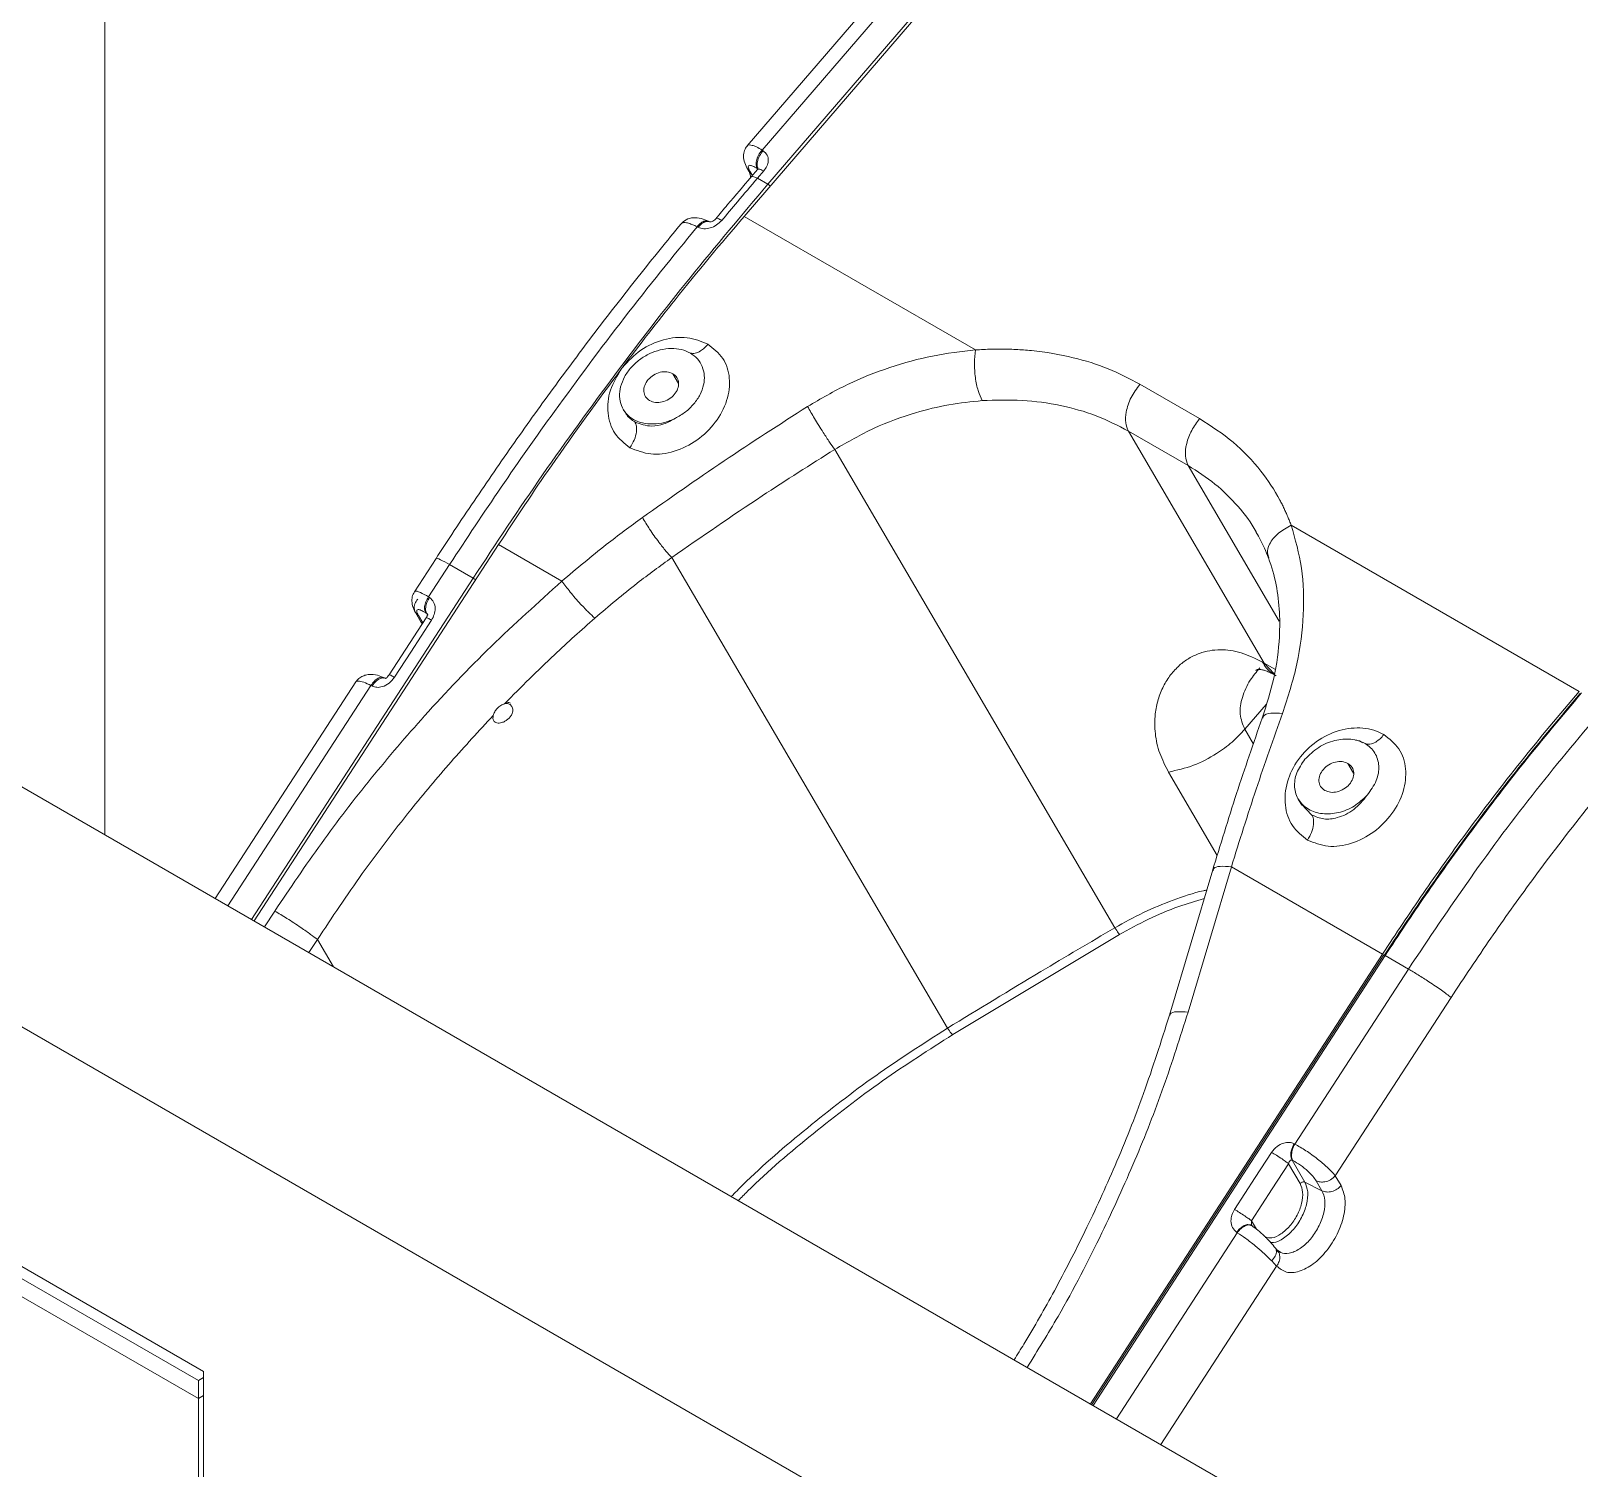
# Model space of a CAD drawing. Header units: millimetres. Extents: x 169 to 14583, y -399 to 10804.
# Drawn here: x 10977.8 to 11188.6, y 8315.7 to 8511.3 of the extents above; entities that cross this region are included whole.
import ezdxf

# ---------------------------------------------------------------- set-up
doc = ezdxf.new("R2010")
doc.units = ezdxf.units.MM
doc.header["$LTSCALE"] = 35

msp = doc.modelspace()

# ---------------------------------------------------------------- linework, layer by layer
at = {"color": 7, "linetype": 'Continuous', "lineweight": 18}
for p, q in [((10987.867, 8401.851), (10987.867, 9145.594)), ((12380.16, 7565.441), (10258.84, 8790.053)), ((12380.16, 7598.098), (10315.408, 8790.053)), ((11001.302, 8328.778), (10287.124, 8741.064)), ((11220.383, 8654.956), (11074.892, 8486.057)), ((11220.024, 8655.158), (11078.129, 8490.432)), ((11140.448, 8571.27), (11075.32, 8495.664)), ((11142.624, 8570.869), (11077.348, 8495.091)), ((11077.348, 8495.091), (11077.487, 8495)), ((11075.28, 8492.649), (11075.556, 8492.176)), ((11075.675, 8492.232), (11075.952, 8491.759)), ((11076.726, 8492.433), (11075.863, 8491.431)), ((11076, 8491.589), (11075.952, 8491.759)), ((11075.952, 8491.759), (11076.075, 8491.677)), ((11077.567, 8492.238), (11076.704, 8491.236)), ((11078.129, 8490.432), (11076.704, 8491.236)), ((11070.217, 8485.31), (11070.064, 8485.385)), ((11074.892, 8486.057), (11106.393, 8467.872)), ((11058.238, 8465.372), (11058.32, 8465.481)), ((11065.185, 8464.641), (11065.962, 8463.314)), ((11128.782, 8463.217), (11136.92, 8458.519)), ((11058.428, 8459.779), (11058.635, 8459.426)), ((11127.221, 8456.831), (11145.72, 8425.242)), ((11127.221, 8456.831), (11135.359, 8452.133)), ((11087.233, 8454.33), (11125.37, 8389.207)), ((11135.359, 8452.133), (11147.765, 8430.948)), ((11188.578, 8421.381), (11149.381, 8444.009)), ((11008.17, 8390.131), (11041.444, 8441.366)), ((11041.444, 8441.366), (11050.085, 8436.378)), ((11032.945, 8439.487), (11029.997, 8434.949)), ((11034.783, 8438.646), (11031.929, 8434.252)), ((11037.993, 8436.806), (11034.783, 8438.646)), ((11065.04, 8439.611), (11102.565, 8375.531)), ((11037.993, 8436.806), (11007.814, 8390.336)), ((11031.929, 8434.252), (11032.069, 8434.161)), ((11030.143, 8432.144), (11030.942, 8430.778)), ((11030.538, 8431.727), (11031.134, 8430.709)), ((11031.677, 8431.987), (11031.809, 8431.761)), ((11031.597, 8431.422), (11026.552, 8423.652)), ((11145.72, 8425.242), (11147.168, 8424.405)), ((11145.72, 8425.242), (11147.085, 8423.797)), ((11026.011, 8423.172), (11025.859, 8423.245)), ((11022.022, 8422.668), (11002.876, 8393.187)), ((11024.088, 8422.179), (11004.61, 8392.186)), ((11024.24, 8422.106), (11024.088, 8422.179)), ((11042.296, 8419.727), (11042.38, 8419.753)), ((11145.972, 8419.604), (11143.063, 8416.226)), ((11144.238, 8414.218), (11143.063, 8416.226)), ((11159.162, 8414.407), (11159.444, 8414.285)), ((11139.323, 8399.063), (11132.685, 8410.398)), ((11157.108, 8411.574), (11157.885, 8410.247)), ((11150.353, 8406.711), (11150.822, 8405.91)), ((11152.21, 8404.551), (11150.793, 8406.014)), ((11138.704, 8397.081), (11132.805, 8377.287)), ((11141.239, 8397.509), (11135.34, 8377.715)), ((11161.82, 8385.628), (11141.239, 8397.509)), ((11009.585, 8389.314), (11010.991, 8391.48)), ((11015.631, 8385.824), (11016.791, 8387.61)), ((11016.791, 8387.61), (11018.963, 8383.9)), ((11103.309, 8374.667), (11126.027, 8388.29)), ((11161.82, 8385.628), (11122.049, 8324.39)), ((11161.983, 8385.515), (11122.221, 8324.29)), ((11162.173, 8385.424), (11122.403, 8324.186)), ((11165.355, 8383.587), (11162.173, 8385.424)), ((11165.355, 8383.587), (11149.88, 8359.758)), ((11171.154, 8379.717), (11155.39, 8355.444)), ((11149.783, 8359.806), (11149.88, 8359.758)), ((11149.036, 8357.082), (11150.611, 8354.392)), ((11149.503, 8357.568), (11151.261, 8354.565)), ((11153.579, 8353.407), (11151.261, 8354.565)), ((11152.79, 8354.754), (11153.579, 8353.407)), ((11155.39, 8355.444), (11156.179, 8354.096)), ((11143.991, 8349.313), (11144.662, 8348.165)), ((11142.043, 8347.691), (11125.585, 8322.349)), ((11142.043, 8347.691), (11141.954, 8347.751)), ((11144, 8348.65), (11143.882, 8348.679)), ((11144.034, 8348.664), (11144.035, 8348.664)), ((11147.575, 8345.184), (11147.238, 8345.605)), ((11147.406, 8343.148), (11131.631, 8318.858)), ((11147.406, 8343.148), (11146.73, 8343.85)), ((11000.595, 8327.553), (10975.846, 8341.84)), ((10975.846, 8339.39), (11000.595, 8325.103)), ((11001.302, 8328.778), (11001.302, 8261.821)), ((11001.302, 8327.961), (11000.595, 8327.553)), ((11000.595, 8325.103), (11000.595, 8327.553)), ((11001.302, 8325.511), (11000.595, 8325.103)), ((11000.595, 8262.229), (11000.595, 8325.103))]:
    msp.add_line(p, q, dxfattribs=at)
at = {"color": 7, "linetype": 'Continuous', "lineweight": 18, "flags": 128}
for points in [[(11076.688, 8492.56), (11076.766, 8492.509), (11076.827, 8492.47)], [(11068.637, 8484.566), (11068.551, 8484.607), (11068.484, 8484.64)], [(11031.537, 8432.079), (11031.615, 8432.028), (11031.677, 8431.987)], [(11032.333, 8431.085), (11029.507, 8426.734), (11027.287, 8423.316)], [(11141.671, 8350.861), (11144.496, 8355.212), (11146.717, 8358.63)], [(11143.991, 8349.313), (11146.816, 8353.663), (11149.036, 8357.082)], [(11149.599, 8357.521), (11149.545, 8357.547), (11149.503, 8357.568)]]:
    msp.add_lwpolyline(points, dxfattribs=at)
at = {"color": 7, "linetype": 'Continuous', "lineweight": 18}
for points, knots in [([(11075.396, 8495.748), (11075.257, 8495.571), (11074.952, 8495.182), (11074.777, 8494.433), (11074.84, 8493.55), (11075.131, 8492.953), (11075.28, 8492.648)], [0, 0, 0, 0, 0.2024342, 0.4450523, 0.7163133, 1, 1, 1, 1]), ([(11075.34, 8495.648), (11075.341, 8495.663), (11075.352, 8495.774), (11075.595, 8495.791), (11075.991, 8495.754), (11076.584, 8495.531), (11077.089, 8495.24), (11077.348, 8495.091)], [0, 0, 0, 0, 0.03449478, 0.25493948, 0.48934363, 0.73769971, 1, 1, 1, 1]), ([(11077.348, 8495.091), (11077.165, 8494.862), (11076.799, 8494.403), (11076.542, 8493.639), (11076.502, 8492.994), (11076.626, 8492.705), (11076.688, 8492.56)], [0, 0, 0, 0, 0.2796194, 0.559239, 0.7796198, 1, 1, 1, 1]), ([(11077.487, 8495), (11077.31, 8494.78), (11076.942, 8494.32), (11076.677, 8493.543), (11076.643, 8492.893), (11076.768, 8492.607), (11076.827, 8492.47)], [0, 0, 0, 0, 0.2702785, 0.5624247, 0.789719, 1, 1, 1, 1]), ([(11077.487, 8495), (11077.693, 8494.816), (11078.106, 8494.447), (11078.224, 8493.653), (11078.037, 8492.882), (11077.724, 8492.453), (11077.567, 8492.238)], [0, 0, 0, 0, 0.2795266, 0.5598291, 0.7794338, 1, 1, 1, 1]), ([(11075.293, 8492.655), (11075.302, 8492.629), (11075.366, 8492.449), (11075.532, 8492.332), (11075.675, 8492.232)], [0, 0, 0, 0, 0.139508, 1, 1, 1, 1]), ([(11075.675, 8492.232), (11075.574, 8492.443), (11075.372, 8492.866), (11075.585, 8493.05), (11076.043, 8492.945), (11076.473, 8492.688), (11076.688, 8492.56)], [0, 0, 0, 0, 0.2795609, 0.5591668, 0.7795606, 1, 1, 1, 1]), ([(11075.863, 8491.431), (11074.787, 8490.175), (11073.167, 8488.284), (11071.564, 8486.367), (11071.025, 8485.724)], [0, 0, 0, 0, 0.6643983, 1, 1, 1, 1]), ([(11076.704, 8491.236), (11075.794, 8490.175), (11074.17, 8488.281), (11072.562, 8486.36), (11071.854, 8485.515)], [0, 0, 0, 0, 0.5599992, 1, 1, 1, 1]), ([(11075.56, 8492.196), (11075.568, 8492.174), (11075.631, 8491.987), (11075.802, 8491.866), (11075.952, 8491.759)], [0, 0, 0, 0, 0.1195245, 1, 1, 1, 1]), ([(11075.561, 8492.169), (11075.592, 8492.112), (11075.68, 8491.954), (11075.744, 8491.639), (11075.785, 8491.437)], [0, 0, 0, 0, 0.3590242, 1, 1, 1, 1]), ([(11076.704, 8491.236), (11076.537, 8491.318), (11076.202, 8491.484), (11075.927, 8491.521), (11075.896, 8491.432), (11075.889, 8491.409)], [0, 0, 0, 0, 0.4269804, 0.8539608, 1, 1, 1, 1]), ([(11076.806, 8492.479), (11076.801, 8492.483), (11076.781, 8492.498), (11076.749, 8492.46), (11076.726, 8492.432)], [0, 0, 0, 0, 0.2799551, 1, 1, 1, 1]), ([(11077.567, 8492.238), (11077.382, 8492.328), (11077.013, 8492.507), (11076.755, 8492.522), (11076.737, 8492.433), (11076.736, 8492.425)], [0, 0, 0, 0, 0.4778808, 0.9557615, 1, 1, 1, 1]), ([(11078.45, 8490.187), (11078.443, 8490.194), (11078.393, 8490.246), (11078.274, 8490.341), (11078.177, 8490.402), (11078.129, 8490.432)], [0, 0, 0, 0, 0.0708519, 0.535426, 1, 1, 1, 1]), ([(11066.321, 8485.048), (11065.368, 8483.888), (11062.408, 8480.283), (11057.524, 8474.113), (11051.716, 8466.491), (11046.035, 8458.723), (11040.485, 8450.818), (11036.142, 8444.385), (11033.66, 8440.582), (11032.945, 8439.487)], [0, 0, 0, 0, 0.0807665, 0.2508817, 0.4209895, 0.5910863, 0.761174, 0.931254, 1, 1, 1, 1]), ([(11068.484, 8484.64), (11065.169, 8480.548), (11058.541, 8472.364), (11049.692, 8460.458), (11041.757, 8449.221), (11037.108, 8442.171), (11034.783, 8438.646)], [0, 0, 0, 0, 0.2799943, 0.5599886, 0.7799943, 1, 1, 1, 1]), ([(11074.892, 8486.057), (11071.729, 8482.315), (11066.08, 8475.632), (11060.691, 8468.583), (11058.32, 8465.481)], [0, 0, 0, 0, 0.5599856, 1, 1, 1, 1]), ([(11070.064, 8485.385), (11069.728, 8485.527), (11069.04, 8485.818), (11067.976, 8485.92), (11066.945, 8485.68), (11066.465, 8485.18), (11066.229, 8484.933)], [0, 0, 0, 0, 0.2404284, 0.491571, 0.7492241, 1, 1, 1, 1]), ([(11068.484, 8484.64), (11068.377, 8484.693), (11068.082, 8484.84), (11067.565, 8485.055), (11066.945, 8485.227), (11066.494, 8485.229), (11066.378, 8485.079), (11066.341, 8485.032)], [0, 0, 0, 0, 0.09939694, 0.27406169, 0.52378949, 0.84828701, 1, 1, 1, 1]), ([(11070.057, 8485.367), (11069.978, 8485.402), (11069.786, 8485.486), (11069.383, 8485.405), (11068.91, 8485.137), (11068.622, 8484.801), (11068.484, 8484.64)], [0, 0, 0, 0, 0.1784053, 0.4338337, 0.7284202, 1, 1, 1, 1]), ([(11071.854, 8485.515), (11071.631, 8485.29), (11071.184, 8484.84), (11070.298, 8484.445), (11069.39, 8484.311), (11068.887, 8484.481), (11068.637, 8484.566)], [0, 0, 0, 0, 0.2513395, 0.5023873, 0.7519774, 1, 1, 1, 1]), ([(11068.637, 8484.566), (11068.752, 8484.703), (11068.992, 8484.988), (11069.407, 8485.269), (11069.839, 8485.417), (11070.079, 8485.341), (11070.2, 8485.303)], [0, 0, 0, 0, 0.23089313, 0.48023505, 0.73788831, 1, 1, 1, 1]), ([(11071.025, 8485.723), (11070.942, 8485.636), (11070.781, 8485.469), (11070.533, 8485.333), (11070.334, 8485.278), (11070.255, 8485.3), (11070.217, 8485.31)], [0, 0, 0, 0, 0.2811811, 0.5409307, 0.7800778, 1, 1, 1, 1]), ([(11071.854, 8485.515), (11071.675, 8485.604), (11071.303, 8485.788), (11071.045, 8485.812), (11071.035, 8485.724), (11071.034, 8485.717)], [0, 0, 0, 0, 0.46489457, 0.96272705, 1, 1, 1, 1]), ([(11058.32, 8465.481), (11059.111, 8466.322), (11060.7, 8468.011), (11063.914, 8469.424), (11067.233, 8469.781), (11069.047, 8469.032), (11069.956, 8468.655)], [0, 0, 0, 0, 0.2479051, 0.497574, 0.7480467, 1, 1, 1, 1]), ([(11058.073, 8462.868), (11058.227, 8463.324), (11058.535, 8464.236), (11059.46, 8465.499), (11060.627, 8466.587), (11062, 8467.407), (11063.479, 8467.925), (11064.967, 8468.121), (11066.404, 8467.989), (11067.194, 8467.617), (11067.588, 8467.431)], [0, 0, 0, 0, 0.1281876, 0.256222, 0.3824911, 0.5079715, 0.6292184, 0.7531583, 0.8766335, 1, 1, 1, 1]), ([(11069.956, 8468.655), (11070.711, 8468.069), (11072.217, 8466.898), (11073.083, 8464.074), (11072.722, 8460.962), (11071.123, 8457.927), (11068.553, 8455.437), (11065.408, 8453.892), (11062.086, 8453.45), (11060.263, 8454.194), (11059.351, 8454.566)], [0, 0, 0, 0, 0.12588276, 0.25125673, 0.3757292, 0.49971564, 0.62418269, 0.74920894, 0.8745627, 1, 1, 1, 1]), ([(11067.588, 8467.431), (11067.928, 8467.191), (11068.617, 8466.705), (11069.235, 8465.635), (11069.542, 8464.43), (11069.436, 8463.113), (11068.955, 8461.78), (11068.094, 8460.514), (11066.952, 8459.377), (11066.006, 8458.833), (11065.533, 8458.561)], [0, 0, 0, 0, 0.1217054, 0.24636221, 0.37042173, 0.49170885, 0.61732508, 0.74360481, 0.87175956, 1, 1, 1, 1]), ([(11067.588, 8467.431), (11067.797, 8467.405), (11068.214, 8467.353), (11068.895, 8467.66), (11069.489, 8468.111), (11069.804, 8468.479), (11069.956, 8468.655)], [0, 0, 0, 0, 0.2889604, 0.5789526, 0.7972434, 1, 1, 1, 1]), ([(11083.535, 8460.168), (11085.332, 8461.218), (11088.928, 8463.319), (11094.682, 8465.57), (11100.543, 8467.202), (11104.447, 8467.649), (11106.393, 8467.872)], [0, 0, 0, 0, 0.2510572, 0.502282, 0.7518656, 1, 1, 1, 1]), ([(11106.393, 8467.872), (11106.763, 8467.895), (11107.503, 8467.942), (11108.607, 8467.98), (11109.704, 8467.994), (11110.796, 8467.98), (11111.88, 8467.941), (11112.958, 8467.876), (11115.627, 8467.648), (11119.567, 8466.97), (11124.534, 8465.431), (11127.365, 8463.955), (11128.782, 8463.217)], [0, 0, 0, 0, 0.0448713, 0.0896789, 0.1344629, 0.1792545, 0.2240848, 0.268969, 0.3138063, 0.5601545, 0.7800145, 1, 1, 1, 1]), ([(11058.238, 8465.372), (11055.005, 8460.988), (11049.23, 8453.158), (11043.823, 8444.969), (11041.444, 8441.366)], [0, 0, 0, 0, 0.55998281, 1, 1, 1, 1]), ([(11059.351, 8454.566), (11058.595, 8455.157), (11057.082, 8456.338), (11056.185, 8459.218), (11056.445, 8462.43), (11057.642, 8464.393), (11058.238, 8465.372)], [0, 0, 0, 0, 0.25069406, 0.50137849, 0.75126611, 1, 1, 1, 1]), ([(11062.029, 8460.978), (11061.822, 8461.139), (11061.407, 8461.461), (11061.182, 8462.224), (11061.311, 8463.056), (11061.793, 8463.856), (11062.552, 8464.496), (11063.466, 8464.875), (11064.419, 8464.959), (11064.929, 8464.747), (11065.185, 8464.641)], [0, 0, 0, 0, 0.1249813, 0.2499921, 0.3749863, 0.4999883, 0.6249824, 0.7499844, 0.8748829, 1, 1, 1, 1]), ([(11065.185, 8464.641), (11065.392, 8464.479), (11065.807, 8464.157), (11066.031, 8463.394), (11065.902, 8462.562), (11065.421, 8461.762), (11064.662, 8461.122), (11063.748, 8460.743), (11062.795, 8460.659), (11062.284, 8460.871), (11062.029, 8460.978)], [0, 0, 0, 0, 0.1249813, 0.2499921, 0.3749863, 0.4999883, 0.6249824, 0.7499844, 0.8748829, 1, 1, 1, 1]), ([(11128.782, 8463.217), (11128.349, 8462.628), (11127.483, 8461.45), (11126.873, 8459.517), (11126.779, 8457.901), (11127.074, 8457.187), (11127.221, 8456.831)], [0, 0, 0, 0, 0.279619, 0.559238, 0.779619, 1, 1, 1, 1]), ([(11058.073, 8462.868), (11057.995, 8462.422), (11057.837, 8461.521), (11058.141, 8460.265), (11058.773, 8459.175), (11059.775, 8458.361), (11061.047, 8457.861), (11062.513, 8457.739), (11064.06, 8457.926), (11065.044, 8458.351), (11065.533, 8458.561)], [0, 0, 0, 0, 0.1237634, 0.2498185, 0.375987, 0.4999696, 0.6239126, 0.749978, 0.8760077, 1, 1, 1, 1]), ([(11060.025, 8458.064), (11059.607, 8458.339), (11059.027, 8458.721), (11058.729, 8459.357), (11058.645, 8459.535)], [0, 0, 0, 0, 0.7200427, 1, 1, 1, 1]), ([(11061.05, 8445.054), (11064.734, 8447.648), (11072.1, 8452.836), (11079.723, 8457.724), (11083.535, 8460.168)], [0, 0, 0, 0, 0.500006, 1, 1, 1, 1]), ([(11083.535, 8460.168), (11083.836, 8459.64), (11084.46, 8458.546), (11085.577, 8456.757), (11086.55, 8455.279), (11087.012, 8454.638), (11087.233, 8454.33)], [0, 0, 0, 0, 0.2719718, 0.5639734, 0.7904308, 1, 1, 1, 1]), ([(11087.233, 8454.33), (11088.997, 8455.346), (11092.526, 8457.38), (11097.812, 8459.286), (11102.773, 8460.504), (11105.804, 8460.813), (11107.32, 8460.968)], [0, 0, 0, 0, 0.2796188, 0.5594701, 0.7796392, 1, 1, 1, 1]), ([(11059.351, 8454.566), (11059.564, 8454.908), (11059.998, 8455.606), (11060.264, 8456.668), (11060.264, 8457.517), (11060.102, 8457.887), (11060.025, 8458.064)], [0, 0, 0, 0, 0.2803188, 0.5722743, 0.7948207, 1, 1, 1, 1]), ([(11065.533, 8458.561), (11065.013, 8458.278), (11063.976, 8457.712), (11061.986, 8457.341), (11060.767, 8457.791), (11060.025, 8458.064)], [0, 0, 0, 0, 0.281941, 0.5628605, 1, 1, 1, 1]), ([(11136.92, 8458.519), (11138.492, 8457.498), (11141.637, 8455.456), (11145.235, 8451.629), (11147.213, 8448.63), (11148.135, 8446.861), (11148.41, 8446.304), (11148.672, 8445.74), (11148.922, 8445.17), (11149.159, 8444.593), (11149.307, 8444.204), (11149.381, 8444.009)], [0, 0, 0, 0, 0.2799111, 0.5598914, 0.806286, 0.8385636, 0.8708302, 0.9030962, 0.9353716, 0.9676668, 1, 1, 1, 1]), ([(11065.04, 8439.611), (11069.115, 8442.437), (11076.393, 8447.485), (11083.921, 8452.238), (11087.233, 8454.33)], [0, 0, 0, 0, 0.55998674, 1, 1, 1, 1]), ([(11135.359, 8452.133), (11136.617, 8451.331), (11139.132, 8449.728), (11142.151, 8446.622), (11143.997, 8444.369), (11144.617, 8443.059), (11144.627, 8443.038)], [0, 0, 0, 0, 0.3315643, 0.6631286, 0.9946928, 1, 1, 1, 1]), ([(11050.085, 8436.378), (11052.078, 8438.072), (11055.634, 8441.093), (11059.397, 8443.845), (11061.05, 8445.054)], [0, 0, 0, 0, 0.5606798, 1, 1, 1, 1]), ([(11061.05, 8445.054), (11061.362, 8444.536), (11062.006, 8443.463), (11063.194, 8441.797), (11064.256, 8440.451), (11064.785, 8439.884), (11065.04, 8439.611)], [0, 0, 0, 0, 0.27283511, 0.56428164, 0.79021625, 1, 1, 1, 1]), ([(11144.628, 8443.024), (11145.019, 8442.323), (11145.644, 8441.202), (11146.113, 8439.997), (11146.288, 8439.545)], [0, 0, 0, 0, 0.6249954, 1, 1, 1, 1]), ([(11149.381, 8444.009), (11148.765, 8443.67), (11147.483, 8442.965), (11146.403, 8441.543), (11146.055, 8440.341), (11146.267, 8439.772), (11146.348, 8439.553)], [0, 0, 0, 0, 0.2898233, 0.6031389, 0.8468988, 1, 1, 1, 1]), ([(11149.381, 8444.009), (11149.932, 8442.093), (11151.04, 8438.239), (11151.188, 8431.848), (11150.394, 8425.184), (11148.935, 8420.644), (11148.206, 8418.378)], [0, 0, 0, 0, 0.247356, 0.4975611, 0.7491828, 1, 1, 1, 1]), ([(11146.149, 8440.014), (11146.549, 8438.815), (11147.334, 8436.459), (11147.83, 8432.685), (11147.854, 8428.302), (11147.203, 8423.317), (11146.014, 8419.563), (11145.438, 8417.744)], [0, 0, 0, 0, 0.1828117, 0.3591345, 0.5290299, 0.7717211, 1, 1, 1, 1]), ([(11034.783, 8438.646), (11034.336, 8438.892), (11033.442, 8439.384), (11032.919, 8439.585), (11032.974, 8439.478), (11032.981, 8439.464)], [0, 0, 0, 0, 0.4665344, 0.9330689, 1, 1, 1, 1]), ([(11054.572, 8431.365), (11056.472, 8432.974), (11059.864, 8435.849), (11063.458, 8438.461), (11065.04, 8439.611)], [0, 0, 0, 0, 0.5599891, 1, 1, 1, 1]), ([(11010.991, 8391.48), (11013.07, 8394.576), (11017.221, 8400.76), (11024.061, 8409.619), (11031.746, 8418.611), (11040.354, 8427.652), (11046.841, 8433.469), (11050.085, 8436.378)], [0, 0, 0, 0, 0.1872479, 0.3740459, 0.5605613, 0.7802279, 1, 1, 1, 1]), ([(11038.341, 8436.587), (11038.319, 8436.602), (11038.251, 8436.648), (11038.123, 8436.729), (11038.037, 8436.78), (11037.993, 8436.806)], [0, 0, 0, 0, 0.19443221, 0.59721688, 1, 1, 1, 1]), ([(11050.085, 8436.378), (11050.446, 8435.897), (11051.196, 8434.901), (11052.534, 8433.368), (11053.718, 8432.131), (11054.294, 8431.614), (11054.572, 8431.365)], [0, 0, 0, 0, 0.2714073, 0.5624083, 0.7889242, 1, 1, 1, 1]), ([(11030.01, 8434.919), (11029.946, 8434.826), (11029.737, 8434.515), (11029.633, 8433.874), (11029.709, 8433.017), (11029.998, 8432.436), (11030.146, 8432.138)], [0, 0, 0, 0, 0.11659282, 0.38491503, 0.68485097, 1, 1, 1, 1]), ([(11030.458, 8433.964), (11030.309, 8433.749), (11029.997, 8433.303), (11029.941, 8432.615), (11030.138, 8432.063), (11030.408, 8431.836), (11030.538, 8431.727)], [0, 0, 0, 0, 0.2709148, 0.5622607, 0.7890835, 1, 1, 1, 1]), ([(11030.061, 8434.907), (11030.073, 8434.955), (11030.112, 8435.119), (11030.728, 8434.942), (11031.532, 8434.48), (11031.929, 8434.252)], [0, 0, 0, 0, 0.1710984, 0.590644, 1, 1, 1, 1]), ([(11031.929, 8434.252), (11031.798, 8434.037), (11031.535, 8433.607), (11031.378, 8432.969), (11031.376, 8432.441), (11031.483, 8432.2), (11031.537, 8432.079)], [0, 0, 0, 0, 0.2797215, 0.5594431, 0.7797215, 1, 1, 1, 1]), ([(11032.069, 8434.161), (11031.938, 8433.945), (11031.67, 8433.506), (11031.514, 8432.857), (11031.521, 8432.334), (11031.626, 8432.1), (11031.677, 8431.987)], [0, 0, 0, 0, 0.2801303, 0.5706515, 0.7930128, 1, 1, 1, 1]), ([(11032.069, 8434.161), (11032.278, 8433.972), (11032.699, 8433.59), (11032.869, 8432.715), (11032.745, 8431.841), (11032.471, 8431.339), (11032.333, 8431.085)], [0, 0, 0, 0, 0.272346, 0.5508375, 0.7736476, 1, 1, 1, 1]), ([(11030.538, 8431.727), (11030.434, 8431.942), (11030.226, 8432.372), (11030.427, 8432.572), (11030.885, 8432.471), (11031.32, 8432.21), (11031.537, 8432.079)], [0, 0, 0, 0, 0.2809771, 0.5607439, 0.7804724, 1, 1, 1, 1]), ([(11031.815, 8431.768), (11031.798, 8431.755), (11031.769, 8431.734), (11031.7, 8431.588), (11031.632, 8431.478), (11031.597, 8431.421)], [0, 0, 0, 0, 0.4313841, 0.705803, 1, 1, 1, 1]), ([(11031.677, 8431.987), (11031.697, 8431.971), (11031.739, 8431.94), (11031.793, 8431.864), (11031.813, 8431.798), (11031.823, 8431.765)], [0, 0, 0, 0, 0.3216719, 0.65316, 1, 1, 1, 1]), ([(11030.946, 8430.798), (11030.953, 8430.775), (11030.974, 8430.703), (11031.036, 8430.655), (11031.079, 8430.623)], [0, 0, 0, 0, 0.3156393, 1, 1, 1, 1]), ([(11030.947, 8430.771), (11030.98, 8430.725), (11031.015, 8430.678), (11031.041, 8430.571), (11031.042, 8430.566)], [0, 0, 0, 0, 0.9554711, 1, 1, 1, 1]), ([(11032.333, 8431.085), (11032.154, 8431.184), (11031.796, 8431.38), (11031.587, 8431.461), (11031.609, 8431.418), (11031.612, 8431.412)], [0, 0, 0, 0, 0.46635941, 0.93271881, 1, 1, 1, 1]), ([(11042.296, 8419.727), (11044.528, 8421.973), (11048.512, 8425.984), (11052.72, 8429.72), (11054.572, 8431.365)], [0, 0, 0, 0, 0.5599993, 1, 1, 1, 1]), ([(11132.685, 8410.398), (11132.247, 8411.252), (11131.362, 8412.973), (11130.791, 8415.66), (11130.781, 8418.125), (11131.223, 8420.295), (11131.938, 8422.086), (11132.92, 8423.661), (11134.096, 8424.934), (11135.421, 8425.914), (11136.806, 8426.576), (11138.252, 8426.964), (11140.104, 8427.117), (11142.495, 8426.825), (11144.487, 8425.861), (11145.466, 8425.387)], [0, 0, 0, 0, 0.0972508, 0.1961409, 0.2985371, 0.3759257, 0.4533371, 0.5259079, 0.5969505, 0.6596898, 0.7202792, 0.7733264, 0.8245787, 0.913784, 1, 1, 1, 1]), ([(11145.466, 8425.387), (11145.513, 8425.36), (11145.598, 8425.312), (11145.683, 8425.263), (11145.72, 8425.242)], [0, 0, 0, 0, 0.5599999, 1, 1, 1, 1]), ([(11147.077, 8423.746), (11146.923, 8423.821), (11146.247, 8424.153), (11145.806, 8424.85), (11145.466, 8425.387)], [0, 0, 0, 0, 0.2289574, 1, 1, 1, 1]), ([(11025.893, 8423.23), (11025.585, 8423.36), (11024.919, 8423.642), (11024.001, 8423.735), (11023.232, 8423.596), (11022.669, 8423.332), (11022.258, 8423.017), (11022.104, 8422.756), (11022.058, 8422.679)], [0, 0, 0, 0, 0.2217878, 0.4793483, 0.6236695, 0.7762097, 0.933488, 1, 1, 1, 1]), ([(11025.845, 8423.203), (11025.81, 8423.233), (11025.619, 8423.393), (11025.121, 8423.238), (11024.529, 8422.827), (11024.235, 8422.395), (11024.088, 8422.179)], [0, 0, 0, 0, 0.08144433, 0.43777804, 0.71888904, 1, 1, 1, 1]), ([(11027.287, 8423.316), (11027.055, 8423.026), (11026.595, 8422.451), (11025.705, 8422.006), (11024.885, 8421.887), (11024.455, 8422.033), (11024.24, 8422.106)], [0, 0, 0, 0, 0.28624733, 0.56834149, 0.78496432, 1, 1, 1, 1]), ([(11024.24, 8422.106), (11024.433, 8422.377), (11024.818, 8422.92), (11025.477, 8423.231), (11025.892, 8423.276), (11026.013, 8423.17), (11026.015, 8423.168)], [0, 0, 0, 0, 0.357167, 0.7143336, 0.9961016, 1, 1, 1, 1]), ([(11026.551, 8423.65), (11026.484, 8423.554), (11026.357, 8423.374), (11026.2, 8423.229), (11026.097, 8423.154), (11026.045, 8423.163), (11026.022, 8423.168)], [0, 0, 0, 0, 0.310793, 0.5852467, 0.8159666, 1, 1, 1, 1]), ([(11027.287, 8423.316), (11027.108, 8423.415), (11026.741, 8423.616), (11026.532, 8423.696), (11026.559, 8423.65), (11026.561, 8423.646)], [0, 0, 0, 0, 0.4689613, 0.9598916, 1, 1, 1, 1]), ([(11143.063, 8416.226), (11142.788, 8416.899), (11142.228, 8418.269), (11142.643, 8420.622), (11143.608, 8422.796), (11144.647, 8424.034), (11145.103, 8424.577)], [0, 0, 0, 0, 0.2523354, 0.5135494, 0.7864083, 1, 1, 1, 1]), ([(11144.574, 8424.239), (11144.569, 8424.237), (11144.527, 8424.219), (11144.678, 8424.319), (11144.732, 8424.335), (11144.744, 8424.338), (11144.87, 8424.366), (11145.088, 8424.377), (11145.403, 8424.342), (11145.823, 8424.228), (11146.412, 8423.995), (11147.011, 8423.674), (11147.335, 8423.499)], [0, 0, 0, 0, 0.0119321, 0.1066789, 0.1883495, 0.2379985, 0.3129206, 0.4247263, 0.5330683, 0.6632115, 0.8173, 1, 1, 1, 1]), ([(11024.088, 8422.179), (11023.737, 8422.346), (11023.009, 8422.695), (11022.363, 8422.813), (11022.017, 8422.798), (11022.033, 8422.667), (11022.033, 8422.66)], [0, 0, 0, 0, 0.330637, 0.6858365, 0.9826128, 1, 1, 1, 1]), ([(11188.578, 8421.381), (11185.928, 8418.235), (11180.631, 8411.945), (11173.593, 8402.698), (11167.308, 8393.927), (11163.65, 8388.395), (11161.82, 8385.628)], [0, 0, 0, 0, 0.2801019, 0.559971, 0.7799022, 1, 1, 1, 1]), ([(11188.737, 8421.109), (11186.095, 8417.971), (11180.812, 8411.697), (11173.79, 8402.471), (11167.52, 8393.722), (11163.871, 8388.204), (11162.046, 8385.445)], [0, 0, 0, 0, 0.2799917, 0.5599843, 0.7799924, 1, 1, 1, 1]), ([(11188.931, 8421.177), (11186.283, 8418.032), (11180.986, 8411.742), (11173.946, 8402.494), (11167.661, 8393.722), (11164.002, 8388.19), (11162.173, 8385.424)], [0, 0, 0, 0, 0.2799921, 0.5599841, 0.7799921, 1, 1, 1, 1]), ([(11040.734, 8418.099), (11040.789, 8418.266), (11040.9, 8418.603), (11041.271, 8419.098), (11041.76, 8419.501), (11042.118, 8419.651), (11042.296, 8419.727)], [0, 0, 0, 0, 0.2453965, 0.4938817, 0.7475934, 1, 1, 1, 1]), ([(11043.076, 8419.784), (11043.011, 8419.815), (11042.816, 8419.906), (11042.554, 8419.814), (11042.38, 8419.753)], [0, 0, 0, 0, 0.334614, 1, 1, 1, 1]), ([(11042.38, 8419.753), (11042.572, 8419.736), (11042.952, 8419.702), (11043.299, 8419.352), (11043.45, 8418.852), (11043.334, 8418.435), (11043.275, 8418.225)], [0, 0, 0, 0, 0.2520533, 0.5000273, 0.7479519, 1, 1, 1, 1]), ([(11016.791, 8387.61), (11018.796, 8390.625), (11022.808, 8396.654), (11028.961, 8404.675), (11034.931, 8411.841), (11038.799, 8416.013), (11040.734, 8418.099)], [0, 0, 0, 0, 0.2799979, 0.5599909, 0.7799979, 1, 1, 1, 1]), ([(11040.798, 8417.398), (11040.754, 8417.498), (11040.666, 8417.698), (11040.711, 8417.965), (11040.734, 8418.099)], [0, 0, 0, 0, 0.4987962, 1, 1, 1, 1]), ([(11043.275, 8418.225), (11043.19, 8418.104), (11043.02, 8417.864), (11042.678, 8417.552), (11042.306, 8417.298), (11041.92, 8417.131), (11041.551, 8417.051), (11041.228, 8417.073), (11040.96, 8417.182), (11040.852, 8417.326), (11040.798, 8417.398)], [0, 0, 0, 0, 0.12738584, 0.25528211, 0.38301517, 0.51022239, 0.6351969, 0.75822168, 0.87888399, 1, 1, 1, 1]), ([(11145.439, 8417.746), (11144.255, 8414.34), (11141.887, 8407.528), (11139.74, 8400.479), (11138.666, 8396.955)], [0, 0, 0, 0, 0.50004041, 1, 1, 1, 1]), ([(11148.206, 8418.378), (11146.99, 8414.96), (11144.557, 8408.123), (11142.345, 8401.047), (11141.239, 8397.509)], [0, 0, 0, 0, 0.499994, 1, 1, 1, 1]), ([(11148.206, 8418.378), (11147.648, 8418.417), (11146.489, 8418.498), (11145.592, 8418.188), (11145.528, 8417.826), (11145.51, 8417.721)], [0, 0, 0, 0, 0.3977408, 0.8259881, 1, 1, 1, 1]), ([(11132.685, 8410.398), (11133.827, 8410.656), (11136.087, 8411.167), (11139.014, 8412.697), (11141.356, 8414.407), (11142.505, 8415.631), (11143.063, 8416.226)], [0, 0, 0, 0, 0.2930644, 0.5800926, 0.7960583, 1, 1, 1, 1]), ([(11151.606, 8401.151), (11150.849, 8401.741), (11149.335, 8402.923), (11148.554, 8405.374), (11148.523, 8407.461), (11148.926, 8409.6), (11150.199, 8412.205), (11152.738, 8414.718), (11155.382, 8415.993), (11157.551, 8416.423), (11159.155, 8416.428), (11160.684, 8416.155), (11161.561, 8415.722), (11162, 8415.506)], [0, 0, 0, 0, 0.12490268, 0.25003595, 0.3128849, 0.37567963, 0.50019691, 0.62412626, 0.74803787, 0.81067797, 0.87359791, 0.9368363, 1, 1, 1, 1]), ([(11151.248, 8412.145), (11151.84, 8412.724), (11153, 8413.858), (11155.302, 8414.831), (11157.185, 8414.959), (11158.346, 8414.775), (11158.743, 8414.591), (11158.841, 8414.546)], [0, 0, 0, 0, 0.2840421, 0.5560393, 0.8213517, 0.9558701, 1, 1, 1, 1]), ([(11162, 8415.506), (11162.756, 8414.917), (11164.265, 8413.743), (11165.15, 8410.896), (11164.817, 8407.748), (11163.255, 8404.665), (11160.727, 8402.119), (11157.622, 8400.523), (11154.331, 8400.043), (11152.514, 8400.782), (11151.606, 8401.151)], [0, 0, 0, 0, 0.12590637, 0.25122236, 0.37558211, 0.49952873, 0.62419408, 0.74951767, 0.8748683, 1, 1, 1, 1]), ([(11158.123, 8414.758), (11158.133, 8414.758), (11158.53, 8414.743), (11158.846, 8414.566), (11159.154, 8414.394)], [0, 0, 0, 0, 0.0254105, 1, 1, 1, 1]), ([(11159.444, 8414.285), (11159.658, 8414.229), (11160.09, 8414.116), (11160.835, 8414.415), (11161.491, 8414.901), (11161.834, 8415.31), (11162, 8415.506)], [0, 0, 0, 0, 0.2861465, 0.5772499, 0.7969915, 1, 1, 1, 1]), ([(11159.444, 8414.285), (11159.706, 8414.108), (11160.236, 8413.751), (11160.987, 8412.777), (11161.46, 8411.271), (11161.114, 8409.176), (11160.201, 8407.9), (11159.733, 8407.247)], [0, 0, 0, 0, 0.1223667, 0.2464785, 0.4894711, 0.7385906, 1, 1, 1, 1]), ([(11197.243, 8414.576), (11194.66, 8411.508), (11189.496, 8405.376), (11182.634, 8396.36), (11176.506, 8387.809), (11172.939, 8382.415), (11171.154, 8379.717)], [0, 0, 0, 0, 0.2800782, 0.559942, 0.779882, 1, 1, 1, 1]), ([(11151.248, 8412.145), (11150.825, 8411.535), (11149.98, 8410.314), (11149.717, 8408.3), (11150.281, 8406.528), (11151.647, 8405.234), (11153.595, 8404.616), (11155.823, 8404.775), (11158.052, 8405.654), (11159.172, 8406.716), (11159.733, 8407.247)], [0, 0, 0, 0, 0.1249446, 0.2499967, 0.3749982, 0.5000029, 0.6250481, 0.7500013, 0.8749547, 1, 1, 1, 1]), ([(11153.953, 8407.911), (11153.746, 8408.072), (11153.331, 8408.395), (11153.106, 8409.157), (11153.235, 8409.99), (11153.717, 8410.79), (11154.475, 8411.43), (11155.39, 8411.808), (11156.343, 8411.892), (11156.853, 8411.68), (11157.108, 8411.574)], [0, 0, 0, 0, 0.12498135, 0.24999215, 0.37498634, 0.49998825, 0.62498244, 0.74998436, 0.87488287, 1, 1, 1, 1]), ([(11157.108, 8411.574), (11157.316, 8411.413), (11157.731, 8411.091), (11157.955, 8410.328), (11157.826, 8409.495), (11157.345, 8408.695), (11156.586, 8408.056), (11155.672, 8407.677), (11154.718, 8407.593), (11154.208, 8407.805), (11153.953, 8407.911)], [0, 0, 0, 0, 0.1249813, 0.2499921, 0.3749863, 0.4999883, 0.6249824, 0.7499844, 0.8748829, 1, 1, 1, 1]), ([(11159.733, 8407.247), (11159.16, 8406.553), (11158.016, 8405.168), (11155.824, 8404.12), (11153.793, 8403.889), (11152.737, 8404.331), (11152.21, 8404.551)], [0, 0, 0, 0, 0.2815978, 0.5620981, 0.7815856, 1, 1, 1, 1]), ([(11151.606, 8401.151), (11151.807, 8401.491), (11152.216, 8402.182), (11152.454, 8403.209), (11152.443, 8404.024), (11152.286, 8404.38), (11152.21, 8404.551)], [0, 0, 0, 0, 0.2828648, 0.5746909, 0.7960468, 1, 1, 1, 1]), ([(11141.239, 8397.509), (11140.691, 8397.55), (11139.595, 8397.632), (11138.774, 8397.389), (11138.75, 8397.088), (11138.74, 8396.973)], [0, 0, 0, 0, 0.3819488, 0.7638973, 1, 1, 1, 1]), ([(11125.37, 8389.207), (11126.658, 8389.922), (11129.233, 8391.353), (11133.296, 8392.99), (11136.199, 8393.993), (11137.74, 8394.315), (11137.889, 8394.347)], [0, 0, 0, 0, 0.32197744, 0.64386061, 0.96564998, 1, 1, 1, 1]), ([(11010.991, 8391.48), (11011.532, 8391.159), (11012.658, 8390.49), (11014.456, 8389.31), (11015.908, 8388.297), (11016.504, 8387.833), (11016.791, 8387.61)], [0, 0, 0, 0, 0.27026133, 0.56242939, 0.78973642, 1, 1, 1, 1]), ([(11125.933, 8388.235), (11127.257, 8388.966), (11129.904, 8390.428), (11133.811, 8392.071), (11136.384, 8392.831), (11137.539, 8393.172)], [0, 0, 0, 0, 0.3554043, 0.7105769, 1, 1, 1, 1]), ([(11102.565, 8375.531), (11106.801, 8378.114), (11114.366, 8382.727), (11122.008, 8387.227), (11125.37, 8389.207)], [0, 0, 0, 0, 0.5599597, 1, 1, 1, 1]), ([(11126.022, 8388.298), (11125.98, 8388.332), (11125.898, 8388.398), (11125.543, 8388.941), (11125.37, 8389.207)], [0, 0, 0, 0, 0.512064, 1, 1, 1, 1]), ([(11162.173, 8385.424), (11162.125, 8385.451), (11162.027, 8385.505), (11161.998, 8385.512), (11161.983, 8385.515)], [0, 0, 0, 0, 0.5009181, 1, 1, 1, 1]), ([(11171.154, 8379.717), (11170.756, 8380.024), (11169.958, 8380.637), (11168.267, 8381.785), (11166.658, 8382.817), (11165.789, 8383.33), (11165.355, 8383.587)], [0, 0, 0, 0, 0.279619, 0.559238, 0.779619, 1, 1, 1, 1]), ([(11132.805, 8377.287), (11131.676, 8373.726), (11129.496, 8366.85), (11125.577, 8357.04), (11121.498, 8348.083), (11117.306, 8339.997), (11114.042, 8334.179), (11112.107, 8331.102), (11111.658, 8330.388)], [0, 0, 0, 0, 0.2206788, 0.4262032, 0.6165575, 0.7917221, 0.9516864, 1, 1, 1, 1]), ([(11135.34, 8377.715), (11134.27, 8374.328), (11132.132, 8367.555), (11128.189, 8357.528), (11123.432, 8347.072), (11118.564, 8337.628), (11114.862, 8331.662), (11113.435, 8329.363)], [0, 0, 0, 0, 0.2032847, 0.4064617, 0.6097077, 0.8495562, 1, 1, 1, 1]), ([(11135.34, 8377.715), (11134.804, 8377.755), (11133.699, 8377.837), (11132.897, 8377.618), (11132.878, 8377.345), (11132.872, 8377.266)], [0, 0, 0, 0, 0.4004918, 0.8264684, 1, 1, 1, 1]), ([(11073.152, 8352.618), (11073.671, 8353.148), (11076.921, 8356.466), (11083.462, 8362.007), (11092.71, 8369.213), (11099.28, 8373.425), (11102.565, 8375.531)], [0, 0, 0, 0, 0.0597053, 0.3731923, 0.6866232, 1, 1, 1, 1]), ([(11074.105, 8352.067), (11074.526, 8352.495), (11077.721, 8355.739), (11084.256, 8361.231), (11093.537, 8368.43), (11100.096, 8372.606), (11103.317, 8374.656)], [0, 0, 0, 0, 0.0486893, 0.369541, 0.6904353, 1, 1, 1, 1]), ([(11103.301, 8374.679), (11103.247, 8374.703), (11103.141, 8374.749), (11102.755, 8375.274), (11102.565, 8375.531)], [0, 0, 0, 0, 0.5085348, 1, 1, 1, 1]), ([(11146.717, 8358.63), (11146.949, 8358.919), (11147.41, 8359.493), (11148.306, 8359.929), (11149.133, 8360.036), (11149.567, 8359.882), (11149.783, 8359.806)], [0, 0, 0, 0, 0.2867929, 0.5685153, 0.7848389, 1, 1, 1, 1]), ([(11149.783, 8359.806), (11149.669, 8359.581), (11149.441, 8359.13), (11149.319, 8358.472), (11149.339, 8357.931), (11149.448, 8357.689), (11149.503, 8357.568)], [0, 0, 0, 0, 0.279721, 0.559442, 0.7797209, 1, 1, 1, 1]), ([(11146.717, 8358.63), (11146.933, 8358.501), (11147.383, 8358.234), (11148.102, 8357.762), (11148.683, 8357.356), (11148.922, 8357.171), (11149.036, 8357.082)], [0, 0, 0, 0, 0.2702607, 0.5624287, 0.789736, 1, 1, 1, 1]), ([(11149.88, 8359.758), (11149.766, 8359.534), (11149.533, 8359.075), (11149.413, 8358.405), (11149.439, 8357.869), (11149.547, 8357.634), (11149.599, 8357.521)], [0, 0, 0, 0, 0.279133, 0.5694505, 0.7922284, 1, 1, 1, 1]), ([(11149.88, 8359.758), (11150.374, 8359.477), (11151.375, 8358.908), (11152.971, 8357.755), (11154.137, 8356.763), (11154.926, 8355.996), (11155.231, 8355.633), (11155.39, 8355.444)], [0, 0, 0, 0, 0.2452048, 0.4959485, 0.7236508, 0.8558499, 1, 1, 1, 1]), ([(11149.036, 8357.082), (11149.06, 8357.172), (11149.105, 8357.344), (11149.22, 8357.505), (11149.329, 8357.576), (11149.416, 8357.596), (11149.474, 8357.577), (11149.503, 8357.568)], [0, 0, 0, 0, 0.3218571, 0.616821, 0.7550521, 0.8815906, 1, 1, 1, 1]), ([(11149.599, 8357.521), (11149.944, 8357.327), (11150.635, 8356.941), (11151.628, 8356.128), (11152.379, 8355.365), (11152.653, 8354.958), (11152.79, 8354.754)], [0, 0, 0, 0, 0.2785353, 0.5576205, 0.7784536, 1, 1, 1, 1]), ([(11150.611, 8354.392), (11150.755, 8354.019), (11151.044, 8353.272), (11150.872, 8351.688), (11150.242, 8350.046), (11149.236, 8348.542), (11148.007, 8347.456), (11146.787, 8346.874), (11146.149, 8347.002), (11145.861, 8347.059)], [0, 0, 0, 0, 0.1465154, 0.2930308, 0.4395463, 0.5860617, 0.7325771, 0.8790925, 1, 1, 1, 1]), ([(11151.261, 8354.565), (11151.423, 8354.151), (11151.748, 8353.324), (11151.548, 8351.561), (11150.857, 8349.738), (11149.731, 8348.067), (11148.375, 8346.871), (11147.21, 8346.275), (11146.662, 8346.357), (11146.508, 8346.38)], [0, 0, 0, 0, 0.1564505, 0.3129012, 0.4693519, 0.6258024, 0.7822529, 0.9387036, 1, 1, 1, 1]), ([(11156.179, 8354.096), (11156.405, 8353.53), (11156.856, 8352.396), (11156.626, 8349.994), (11155.736, 8347.48), (11154.258, 8345.143), (11152.409, 8343.329), (11150.464, 8342.305), (11148.643, 8342.147), (11147.818, 8342.815), (11147.406, 8343.148)], [0, 0, 0, 0, 0.1250078, 0.2499983, 0.3749941, 0.4999966, 0.6249983, 0.749994, 0.874942, 1, 1, 1, 1]), ([(11155.39, 8355.444), (11155.187, 8355.25), (11154.779, 8354.863), (11154.016, 8354.595), (11153.323, 8354.556), (11152.968, 8354.688), (11152.79, 8354.754)], [0, 0, 0, 0, 0.2796438, 0.5592878, 0.7796441, 1, 1, 1, 1]), ([(11153.579, 8353.407), (11153.742, 8352.998), (11154.068, 8352.179), (11153.901, 8350.444), (11153.259, 8348.629), (11152.191, 8346.942), (11150.856, 8345.63), (11149.453, 8344.896), (11148.199, 8344.772), (11147.647, 8345.21), (11147.394, 8345.411)], [0, 0, 0, 0, 0.1274855, 0.2549709, 0.3824564, 0.5099418, 0.6374273, 0.7649128, 0.8923982, 1, 1, 1, 1]), ([(11141.954, 8347.751), (11141.743, 8347.945), (11141.315, 8348.337), (11141.14, 8349.223), (11141.26, 8350.103), (11141.533, 8350.607), (11141.671, 8350.861)], [0, 0, 0, 0, 0.2721198, 0.5509867, 0.7739589, 1, 1, 1, 1]), ([(11141.671, 8350.861), (11141.896, 8350.727), (11142.345, 8350.46), (11143.052, 8349.996), (11143.628, 8349.594), (11143.87, 8349.407), (11143.991, 8349.313)], [0, 0, 0, 0, 0.2796188, 0.5592377, 0.779619, 1, 1, 1, 1]), ([(11144.037, 8348.665), (11144.034, 8348.669), (11144.005, 8348.726), (11143.959, 8348.956), (11143.977, 8349.162), (11143.991, 8349.313)], [0, 0, 0, 0, 0.0212553, 0.2898851, 1, 1, 1, 1]), ([(11141.954, 8347.751), (11142.084, 8347.913), (11142.356, 8348.254), (11142.856, 8348.622), (11143.379, 8348.838), (11143.658, 8348.774), (11143.795, 8348.742)], [0, 0, 0, 0, 0.2296212, 0.4826674, 0.7465752, 1, 1, 1, 1]), ([(11143.882, 8348.679), (11143.8, 8348.708), (11143.584, 8348.784), (11143.103, 8348.649), (11142.528, 8348.288), (11142.199, 8347.883), (11142.043, 8347.691)], [0, 0, 0, 0, 0.16069889, 0.42459017, 0.7270809, 1, 1, 1, 1]), ([(11146.73, 8343.85), (11146.352, 8344.227), (11145.689, 8344.89), (11144.434, 8345.966), (11143.198, 8346.926), (11142.419, 8347.442), (11142.043, 8347.691)], [0, 0, 0, 0, 0.2868588, 0.5031452, 0.7601354, 1, 1, 1, 1]), ([(11143.795, 8348.742), (11143.826, 8348.745), (11143.871, 8348.748), (11143.897, 8348.718), (11143.905, 8348.708)], [0, 0, 0, 0, 0.6752739, 1, 1, 1, 1]), ([(11147.25, 8345.586), (11147.035, 8345.854), (11146.606, 8346.389), (11145.759, 8347.244), (11144.852, 8348.05), (11144.286, 8348.454), (11144.003, 8348.656)], [0, 0, 0, 0, 0.2496851, 0.4995255, 0.7496296, 1, 1, 1, 1]), ([(11146.73, 8343.85), (11146.906, 8344.068), (11147.268, 8344.518), (11147.424, 8345.165), (11147.298, 8345.46), (11147.245, 8345.583)], [0, 0, 0, 0, 0.3553582, 0.730104, 1, 1, 1, 1]), ([(11147.483, 8345.244), (11147.545, 8345.185), (11147.753, 8344.987), (11147.863, 8344.468), (11147.796, 8343.785), (11147.536, 8343.361), (11147.406, 8343.148)], [0, 0, 0, 0, 0.1219088, 0.4146059, 0.7073029, 1, 1, 1, 1]), ([(11147.62, 8345.174), (11147.61, 8345.178), (11147.569, 8345.195), (11147.529, 8345.244), (11147.498, 8345.281)], [0, 0, 0, 0, 0.2363172, 1, 1, 1, 1])]:
    msp.add_open_spline(points, degree=3, knots=knots, dxfattribs=at)
for points in [[(11078.129, 8490.432), (11074.578, 8486.227), (11067.477, 8477.815), (11057.258, 8464.566), (11047.361, 8450.937), (11041.116, 8441.516), (11037.993, 8436.806)], [(11106.393, 8467.872), (11106.329, 8467.283), (11106.202, 8466.105), (11106.35, 8464.094), (11106.723, 8462.227), (11107.121, 8461.388), (11107.32, 8460.968)], [(11107.32, 8460.968), (11109.146, 8461.029), (11112.798, 8461.15), (11118.004, 8460.404), (11122.911, 8459.047), (11125.784, 8457.57), (11127.221, 8456.831)], [(11136.92, 8458.519), (11136.53, 8457.998), (11135.751, 8456.956), (11135.077, 8455.116), (11134.874, 8453.368), (11135.197, 8452.545), (11135.359, 8452.133)], [(11192.113, 8419.34), (11188.968, 8415.584), (11182.678, 8408.073), (11173.725, 8396.11), (11168.145, 8387.761), (11165.355, 8383.587)], [(11151.261, 8354.565), (11151.21, 8354.583), (11151.108, 8354.619), (11150.925, 8354.597), (11150.746, 8354.523), (11150.656, 8354.436), (11150.611, 8354.392)], [(11156.179, 8354.096), (11156, 8353.922), (11155.64, 8353.574), (11154.926, 8353.277), (11154.19, 8353.189), (11153.783, 8353.334), (11153.579, 8353.407)]]:
    msp.add_open_spline(points, degree=3, dxfattribs=at)

doc.saveas('drawing.dxf')
